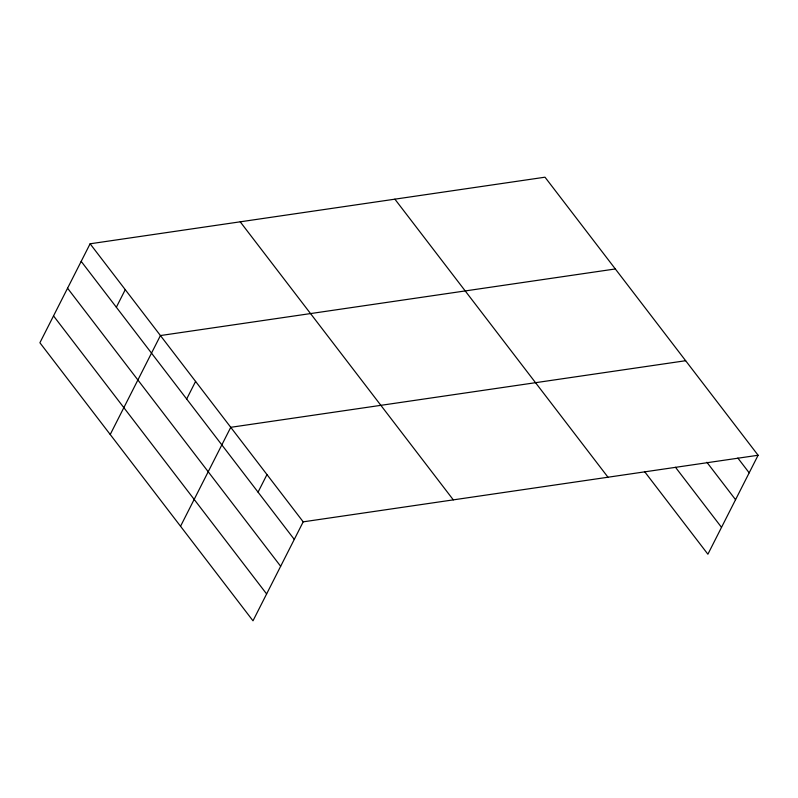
<?xml version="1.0" encoding="UTF-8"?>
<svg xmlns="http://www.w3.org/2000/svg" width="798" height="798" viewBox="0 0 798 798"><rect width="100%" height="100%" fill="white"/><g stroke="black" fill="none" stroke-linecap="round" stroke-linejoin="round"><path stroke-width="1.2" d="M90.104 243.789L39.9 342.751L252.996 620.804L303.2 521.842L758.1 455.249L545.004 177.196L90.104 243.789L303.2 521.842M116.348 307.24L125.266 289.664M110.224 434.511L160.428 335.549L615.328 268.956M186.672 399L195.59 381.424M180.538 526.271L230.752 427.309L685.652 360.716M258.053 492.147L266.971 474.581M758.1 455.249L707.896 554.211L644.495 471.488M737.861 458.052L749.182 472.825M706.878 462.261L735.557 499.688M675.487 467.279L721.522 527.358M394.89 199.171L607.986 477.224M240.218 221.814L453.314 499.867M81.187 261.365L294.282 539.418M67.561 288.218L280.657 566.281M53.526 315.888L266.622 593.951"/></g></svg>
